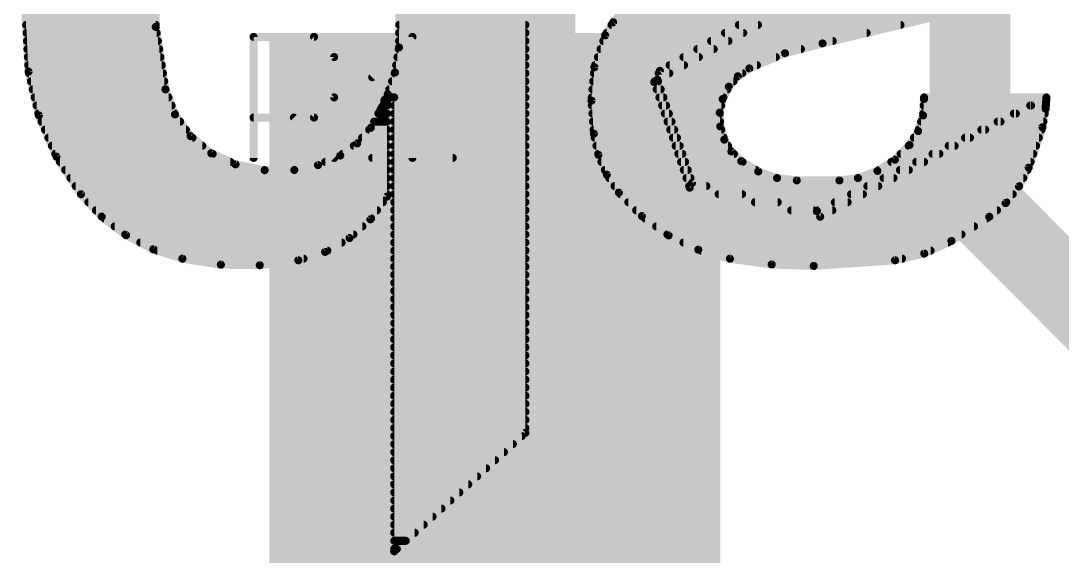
# Model space of a CAD drawing. Extents: x -128 to 56, y -3 to 18.
# Drawn here: x 35.106 to 38.391, y 10.29 to 11.976 of the extents above; entities that cross this region are included whole.
import ezdxf

# ---------------------------------------------------------------- set-up
doc = ezdxf.new("R2010")
doc.units = 0
for name, color, linetype in [('1', 12, 'CONTINUOUS'), ('22', 53, 'CONTINUOUS'), ('25', 253, 'CONTINUOUS'), ('29', 253, 'CONTINUOUS'), ('31', 253, 'CONTINUOUS'), ('51', 53, 'CONTINUOUS')]:
    doc.layers.add(name, color=color, linetype=linetype)

# ---------------------------------------------------------------- blocks, each defined once
blk = doc.blocks.new('RECT')
blk.add_solid([(-0.5, -0.5), (0.5, -0.5), (-0.5, 0.5), (0.5, 0.5)])

msp = doc.modelspace()

# ---------------------------------------------------------------- linework, layer by layer
at = {"layer": '1'}
for points, const_width in [([(38.1, 13.97), (38.1, 11.43)], 0.254), ([(36.703, 10.7188), (36.703, 13.12)], 0.3048), ([(38.1, 11.43), (39.37, 10.16)], 0.254), ([(36.6014, 10.7188), (36.703, 10.7188)], 0.3048)]:
    msp.add_lwpolyline(points, dxfattribs=dict(at, const_width=const_width))
for points, const_width in [([(38.1449, 11.4749, 1), (38.0551, 11.3851)], 0.127), ([(38.0365, 11.43, 1), (38.1635, 11.43)], 0.127), ([(36.6014, 10.795, 1), (36.6014, 10.6426)], 0.1524), ([(36.703, 10.6426, 1), (36.703, 10.795)], 0.1524), ([(36.6268, 10.7188, 1), (36.7792, 10.7188)], 0.1524)]:
    msp.add_lwpolyline(points, format="xyb", dxfattribs=dict(at, const_width=const_width))
at = {"layer": '22', "const_width": 0.0254}
for points in [[(36.6979, 10.6782), (36.6979, 12.7356)], [(37.1221, 11.8186), (37.9476, 12.2987)], [(35.5318, 11.9571), (35.5321, 12.1564)], [(36.3017, 12.1488), (36.2991, 11.8923)], [(35.1189, 12.0376), (35.1307, 11.8161)], [(37.5387, 12.0218), (37.1145, 11.7907)], [(35.1215, 11.9888), (35.5318, 11.9888)], [(36.3001, 11.9888), (36.6979, 11.9888)], [(36.9746, 11.9716), (37.0078, 12.0066)], [(36.9909, 11.9888), (37.4781, 11.9888)], [(37.4147, 11.9888), (37.9879, 11.9888)], [(37.9984, 11.9913), (37.6352, 11.905)], [(35.1229, 11.9634), (35.5318, 11.9634)], [(35.5625, 11.7602), (35.5318, 11.9571)], [(36.2998, 11.9634), (36.6979, 11.9634)], [(36.9494, 11.9304), (36.9746, 11.9716)], [(36.9696, 11.9634), (37.4315, 11.9634)], [(37.3711, 11.9634), (37.881, 11.9634)], [(35.1242, 11.938), (35.5348, 11.938)], [(35.1256, 11.9126), (35.5387, 11.9126)], [(36.2993, 11.9126), (36.6979, 11.9126)], [(36.2996, 11.938), (36.6979, 11.938)], [(36.9156, 11.8301), (36.9494, 11.9304)], [(36.9434, 11.9126), (37.3383, 11.9126)], [(36.954, 11.938), (37.3849, 11.938)], [(37.2837, 11.9126), (37.6672, 11.9126)], [(37.3274, 11.938), (37.7741, 11.938)], [(35.1269, 11.8872), (35.5427, 11.8872)], [(36.2991, 11.8923), (36.2864, 11.8135)], [(36.2983, 11.8872), (36.6979, 11.8872)], [(36.9349, 11.8872), (37.2916, 11.8872)], [(37.2401, 11.8872), (37.567, 11.8872)], [(37.6352, 11.905), (37.5167, 11.8741)], [(35.1283, 11.8618), (35.5466, 11.8618)], [(36.2942, 11.8618), (36.6979, 11.8618)], [(36.9263, 11.8618), (37.245, 11.8618)], [(37.1964, 11.8618), (37.4878, 11.8618)], [(37.5167, 11.8741), (37.404, 11.8262)], [(35.1296, 11.8364), (35.5506, 11.8364)], [(35.1307, 11.8161), (35.163, 11.6784)], [(36.2864, 11.8135), (36.2636, 11.745)], [(36.2901, 11.8364), (36.6979, 11.8364)], [(36.9062, 11.7246), (36.9156, 11.8301)], [(36.9178, 11.8364), (37.1984, 11.8364)], [(37.1043, 11.7831), (37.1221, 11.8186)], [(37.1527, 11.8364), (37.428, 11.8364)], [(37.404, 11.8262), (37.368, 11.8015)], [(35.1319, 11.811), (35.5546, 11.811)], [(35.1379, 11.7856), (35.5585, 11.7856)], [(36.2771, 11.7856), (36.6979, 11.7856)], [(36.2856, 11.811), (36.6979, 11.811)], [(36.9116, 11.7856), (37.1162, 11.7856)], [(36.9139, 11.811), (37.1518, 11.811)], [(37.2161, 11.4503), (37.1043, 11.7831)], [(37.1056, 11.7856), (37.3542, 11.7856)], [(37.1145, 11.7907), (37.2237, 11.4656)], [(37.1183, 11.811), (37.3818, 11.811)], [(37.368, 11.8015), (37.3394, 11.7686)], [(35.1438, 11.7602), (35.5625, 11.7602)], [(35.5924, 11.6813), (35.5625, 11.7602)], [(36.2687, 11.7602), (36.6979, 11.7602)], [(36.9094, 11.7602), (37.1247, 11.7602)], [(37.112, 11.7602), (37.3352, 11.7602)], [(37.3394, 11.7686), (37.3199, 11.7296)], [(35.1498, 11.7348), (35.5721, 11.7348)], [(36.2534, 11.7221), (36.2514, 11.7124)], [(36.261, 11.7196), (36.2534, 11.7272)], [(36.2534, 11.7272), (36.2534, 11.7221)], [(36.261, 11.4224), (36.261, 11.7196)], [(36.2636, 11.745), (36.2631, 11.7413)], [(36.2631, 11.7413), (36.2645, 11.7378)], [(36.2645, 11.7378), (36.2675, 11.7354)], [(36.2675, 11.7354), (36.2712, 11.7348)], [(36.2712, 11.7348), (36.2839, 11.7348)], [(36.2712, 11.7348), (36.6979, 11.7348)], [(36.2839, 11.7348), (36.2839, 10.3048)], [(36.9138, 11.6205), (36.9062, 11.7246)], [(36.9071, 11.7348), (37.1333, 11.7348)], [(37.1205, 11.7348), (37.3225, 11.7348)], [(37.3199, 11.7296), (37.3108, 11.687)], [(37.6174, 11.3767), (38.3413, 11.7348)], [(38.3413, 11.7348), (37.6276, 11.3589)], [(37.9522, 11.6781), (37.9552, 11.7297)], [(37.9552, 11.7297), (37.9552, 11.7348)], [(37.9552, 11.7348), (38.3413, 11.7348)], [(38.3413, 11.7348), (38.3388, 11.6992)], [(35.1557, 11.7094), (35.5818, 11.7094)], [(35.1617, 11.684), (35.5914, 11.684)], [(35.6416, 11.6128), (35.5924, 11.6813)], [(36.2407, 11.6967), (36.21, 11.639)], [(36.234, 11.684), (36.261, 11.684)], [(36.2458, 11.7043), (36.2407, 11.6967)], [(36.2514, 11.7124), (36.2458, 11.7043)], [(36.2493, 11.7094), (36.261, 11.7094)], [(36.2839, 11.7094), (36.6979, 11.7094)], [(36.2839, 11.684), (36.6979, 11.684)], [(36.9073, 11.7094), (37.1418, 11.7094)], [(36.9092, 11.684), (37.1503, 11.684)], [(37.1291, 11.7094), (37.3155, 11.7094)], [(37.1376, 11.684), (37.3109, 11.684)], [(37.3108, 11.687), (37.3126, 11.6434)], [(37.9525, 11.684), (38.2448, 11.684)], [(37.954, 11.7094), (38.2931, 11.7094)], [(38.2386, 11.684), (38.3361, 11.684)], [(38.29, 11.7094), (38.3395, 11.7094)], [(38.3388, 11.6992), (38.3286, 11.6408)], [(35.163, 11.6784), (35.2186, 11.5484)], [(35.1715, 11.6586), (35.6088, 11.6586)], [(36.2205, 11.6586), (36.261, 11.6586)], [(36.2839, 11.6586), (36.6979, 11.6586)], [(36.911, 11.6586), (37.1589, 11.6586)], [(37.1461, 11.6586), (37.312, 11.6586)], [(37.9366, 11.6289), (37.9522, 11.6781)], [(37.946, 11.6586), (38.1966, 11.6586)], [(38.1873, 11.6586), (38.3317, 11.6586)], [(35.1823, 11.6332), (35.627, 11.6332)], [(36.21, 11.639), (36.1669, 11.5898)], [(36.205, 11.6332), (36.261, 11.6332)], [(36.2839, 11.6332), (36.6979, 11.6332)], [(36.9129, 11.6332), (37.1674, 11.6332)], [(36.9281, 11.5541), (36.9138, 11.6205)], [(37.1547, 11.6332), (37.3157, 11.6332)], [(37.3126, 11.6434), (37.3252, 11.6018)], [(37.9095, 11.5849), (37.9366, 11.6289)], [(37.938, 11.6332), (38.1484, 11.6332)], [(38.1359, 11.6332), (38.326, 11.6332)], [(38.3286, 11.6408), (38.2854, 11.5138)], [(35.1932, 11.6078), (35.6477, 11.6078)], [(35.7068, 11.5591), (35.6416, 11.6128)], [(36.1669, 11.5898), (36.1137, 11.5519)], [(36.1827, 11.6078), (36.261, 11.6078)], [(36.2839, 11.6078), (36.6979, 11.6078)], [(36.9165, 11.6078), (37.1759, 11.6078)], [(37.1632, 11.6078), (37.3234, 11.6078)], [(37.3252, 11.6018), (37.3477, 11.5646)], [(37.8633, 11.5386), (37.9095, 11.5849)], [(37.9236, 11.6078), (38.1002, 11.6078)], [(38.0846, 11.6078), (38.3174, 11.6078)], [(35.2041, 11.5824), (35.6785, 11.5824)], [(35.2149, 11.557), (35.7114, 11.557)], [(35.7835, 11.524), (35.7068, 11.5591)], [(36.1137, 11.5519), (36.0436, 11.5219)], [(36.1209, 11.557), (36.261, 11.557)], [(36.1565, 11.5824), (36.261, 11.5824)], [(36.2839, 11.5824), (36.6979, 11.5824)], [(36.2839, 11.557), (36.6979, 11.557)], [(36.922, 11.5824), (37.1845, 11.5824)], [(36.9275, 11.557), (37.193, 11.557)], [(36.9547, 11.4915), (36.9281, 11.5541)], [(37.1717, 11.5824), (37.3369, 11.5824)], [(37.1803, 11.557), (37.3554, 11.557)], [(37.3477, 11.5646), (37.3786, 11.5341)], [(37.8816, 11.557), (38.0037, 11.557)], [(37.907, 11.5824), (38.0519, 11.5824)], [(37.9819, 11.557), (38.3001, 11.557)], [(38.0332, 11.5824), (38.3087, 11.5824)], [(35.2186, 11.5484), (35.2958, 11.43)], [(35.2296, 11.5316), (35.7669, 11.5316)], [(35.8753, 11.5056), (35.7835, 11.524)], [(36.0436, 11.5219), (35.9689, 11.5062)], [(36.0663, 11.5316), (36.261, 11.5316)], [(36.2839, 11.5316), (36.6979, 11.5316)], [(36.9376, 11.5316), (37.2015, 11.5316)], [(37.1888, 11.5316), (37.3827, 11.5316)], [(37.3786, 11.5341), (37.4322, 11.5014)], [(37.8083, 11.5034), (37.8633, 11.5386)], [(37.8523, 11.5316), (37.9555, 11.5316)], [(37.9305, 11.5316), (38.2915, 11.5316)], [(35.2461, 11.5062), (35.8723, 11.5062)], [(35.9689, 11.5062), (35.8753, 11.5056)], [(35.9689, 11.5062), (36.261, 11.5062)], [(36.2839, 11.5062), (36.6979, 11.5062)], [(36.9484, 11.5062), (37.2101, 11.5062)], [(36.9926, 11.4351), (36.9547, 11.4915)], [(37.1973, 11.5062), (37.4244, 11.5062)], [(37.4322, 11.5014), (37.4916, 11.4808)], [(37.7469, 11.4808), (37.8083, 11.5034)], [(37.8126, 11.5062), (37.9073, 11.5062)], [(37.8792, 11.5062), (38.2815, 11.5062)], [(38.2854, 11.5138), (38.2545, 11.4543)], [(35.2627, 11.4808), (36.261, 11.4808)], [(35.2792, 11.4554), (36.261, 11.4554)], [(36.2839, 11.4808), (36.6979, 11.4808)], [(36.2839, 11.4554), (36.6979, 11.4554)], [(36.9619, 11.4808), (37.2186, 11.4808)], [(36.979, 11.4554), (37.2689, 11.4554)], [(37.2059, 11.4808), (37.4917, 11.4808)], [(37.2144, 11.4554), (37.8108, 11.4554)], [(37.2237, 11.4656), (37.6174, 11.3767)], [(37.4916, 11.4808), (37.5539, 11.4732)], [(37.5539, 11.4732), (37.6885, 11.4732)], [(37.6885, 11.4732), (37.7469, 11.4808)], [(37.7469, 11.4808), (37.859, 11.4808)], [(37.7765, 11.4554), (38.2551, 11.4554)], [(37.8278, 11.4808), (38.2683, 11.4808)], [(38.2545, 11.4543), (38.2125, 11.4019)], [(35.2958, 11.43), (35.3616, 11.3593)], [(35.2958, 11.43), (36.261, 11.43)], [(36.209, 11.3508), (36.261, 11.4224)], [(36.2839, 11.43), (36.6979, 11.43)], [(37.0652, 11.3608), (36.9926, 11.4351)], [(36.9976, 11.43), (37.3814, 11.43)], [(37.6276, 11.3589), (37.2161, 11.4503)], [(37.3075, 11.43), (37.7626, 11.43)], [(37.7251, 11.43), (38.235, 11.43)], [(35.3194, 11.4046), (36.2481, 11.4046)], [(36.2839, 11.4046), (36.6979, 11.4046)], [(37.0224, 11.4046), (37.4938, 11.4046)], [(37.4218, 11.4046), (37.7144, 11.4046)], [(37.6738, 11.4046), (38.2146, 11.4046)], [(38.2125, 11.4019), (38.161, 11.3589)], [(35.3431, 11.3792), (36.2296, 11.3792)], [(35.3616, 11.3593), (35.4384, 11.3009)], [(35.3689, 11.3538), (36.2112, 11.3538)], [(36.2839, 11.3792), (36.6979, 11.3792)], [(36.2839, 11.3538), (36.6979, 11.3538)], [(37.0472, 11.3792), (37.6063, 11.3792)], [(37.1496, 11.3002), (37.0652, 11.3608)], [(37.0749, 11.3538), (38.153, 11.3538)], [(37.5362, 11.3792), (37.6661, 11.3792)], [(37.6225, 11.3792), (38.1853, 11.3792)], [(38.161, 11.3589), (38.0416, 11.2827)], [(35.4022, 11.3284), (36.1839, 11.3284)], [(36.143, 11.2918), (36.209, 11.3508)], [(36.2839, 11.3284), (36.6979, 11.3284)], [(37.1103, 11.3284), (38.1132, 11.3284)], [(35.4356, 11.303), (36.1555, 11.303)], [(35.4384, 11.3009), (35.524, 11.2563)], [(36.0661, 11.2481), (36.143, 11.2918)], [(36.2839, 11.303), (36.6979, 11.303)], [(37.1456, 11.303), (38.0734, 11.303)], [(37.2431, 11.255), (37.1496, 11.3002)], [(35.483, 11.2776), (36.1179, 11.2776)], [(35.524, 11.2563), (35.6159, 11.2268)], [(36.2839, 11.2776), (36.6979, 11.2776)], [(37.1964, 11.2776), (38.0306, 11.2776)], [(37.3431, 11.2268), (37.2431, 11.255)], [(38.0416, 11.2827), (37.9559, 11.2429)], [(35.5366, 11.2522), (36.0732, 11.2522)], [(35.6159, 11.2268), (35.7372, 11.2079)], [(35.6159, 11.2268), (35.9979, 11.2268)], [(35.8599, 11.2062), (35.9816, 11.2217)], [(35.9816, 11.2217), (36.0661, 11.2481)], [(36.2839, 11.2522), (36.6979, 11.2522)], [(36.2839, 11.2268), (36.6979, 11.2268)], [(37.2532, 11.2522), (37.9759, 11.2522)], [(37.4746, 11.2086), (37.3431, 11.2268)], [(37.3431, 11.2268), (37.8859, 11.2268)], [(37.8638, 11.2217), (37.6072, 11.2039)], [(37.9559, 11.2429), (37.8638, 11.2217)], [(35.7372, 11.2079), (35.8599, 11.2062)], [(36.2839, 11.2014), (36.6979, 11.2014)], [(37.6072, 11.2039), (37.4746, 11.2086)], [(36.2839, 11.176), (36.6979, 11.176)], [(36.2839, 11.1506), (36.6979, 11.1506)], [(36.2839, 11.1252), (36.6979, 11.1252)], [(36.2839, 11.0998), (36.6979, 11.0998)], [(36.2839, 11.0744), (36.6979, 11.0744)], [(36.2839, 11.049), (36.6979, 11.049)], [(36.2839, 11.0236), (36.6979, 11.0236)], [(36.2839, 10.9982), (36.6979, 10.9982)], [(36.2839, 10.9728), (36.6979, 10.9728)], [(36.2839, 10.9474), (36.6979, 10.9474)], [(36.2839, 10.922), (36.6979, 10.922)], [(36.2839, 10.8966), (36.6979, 10.8966)], [(36.2839, 10.8712), (36.6979, 10.8712)], [(36.2839, 10.8458), (36.6979, 10.8458)], [(36.2839, 10.8204), (36.6979, 10.8204)], [(36.2839, 10.795), (36.6979, 10.795)], [(36.2839, 10.7696), (36.6979, 10.7696)], [(36.2839, 10.7442), (36.6979, 10.7442)], [(36.2839, 10.7188), (36.6979, 10.7188)], [(36.2839, 10.6934), (36.6979, 10.6934)], [(36.2839, 10.3048), (36.6979, 10.6782)], [(36.2839, 10.668), (36.6866, 10.668)], [(36.2839, 10.6426), (36.6584, 10.6426)], [(36.2839, 10.6172), (36.6303, 10.6172)], [(36.2839, 10.5918), (36.6021, 10.5918)], [(36.2839, 10.5664), (36.5739, 10.5664)], [(36.2839, 10.541), (36.5458, 10.541)], [(36.2839, 10.5156), (36.5176, 10.5156)], [(36.2839, 10.4902), (36.4895, 10.4902)], [(36.2839, 10.4648), (36.4613, 10.4648)], [(36.2839, 10.4394), (36.4331, 10.4394)], [(36.2839, 10.414), (36.405, 10.414)], [(36.2839, 10.3886), (36.3768, 10.3886)], [(36.2839, 10.3632), (36.3486, 10.3632)], [(36.2839, 10.3378), (36.3205, 10.3378)], [(36.2839, 10.3124), (36.2923, 10.3124)]]:
    msp.add_lwpolyline(points, dxfattribs=at)
at = {"layer": '22', "const_width": 0.0127}
for points in [[(35.1229, 11.9697, 1), (35.1229, 11.9571)], [(35.538, 11.9581, 1), (35.5255, 11.9561)], [(35.5254, 11.9571, 1), (35.5381, 11.9571)], [(35.5318, 11.9571, 1), (35.5318, 11.9697)], [(36.2998, 11.9697, 1), (36.2998, 11.9571)], [(36.6979, 11.9571, 1), (36.6979, 11.9697)], [(36.9696, 11.9697, 1), (36.9696, 11.9571)], [(36.97, 11.976, 1), (36.9792, 11.9672)], [(36.98, 11.9683, 1), (36.9691, 11.9749)], [(37.3711, 11.9697, 1), (37.3711, 11.9571)], [(37.4315, 11.9571, 1), (37.4315, 11.9697)], [(37.881, 11.9571, 1), (37.881, 11.9697)], [(35.1242, 11.9444, 1), (35.1242, 11.9317)], [(35.1256, 11.919, 1), (35.1256, 11.9063)], [(35.5348, 11.9317, 1), (35.5348, 11.9444)], [(35.5387, 11.9063, 1), (35.5387, 11.919)], [(36.2993, 11.919, 1), (36.2993, 11.9063)], [(36.2996, 11.9444, 1), (36.2996, 11.9317)], [(36.6979, 11.9317, 1), (36.6979, 11.9444)], [(36.6979, 11.9063, 1), (36.6979, 11.919)], [(36.9434, 11.919, 1), (36.9434, 11.9063)], [(36.944, 11.9337, 1), (36.9548, 11.9271)], [(36.9554, 11.9284, 1), (36.9434, 11.9324)], [(36.954, 11.9444, 1), (36.954, 11.9317)], [(37.2837, 11.919, 1), (37.2837, 11.9063)], [(37.3274, 11.9444, 1), (37.3274, 11.9317)], [(37.3383, 11.9063, 1), (37.3383, 11.919)], [(37.3849, 11.9317, 1), (37.3849, 11.9444)], [(37.6672, 11.9063, 1), (37.6672, 11.919)], [(37.7741, 11.9317, 1), (37.7741, 11.9444)], [(35.1269, 11.8935, 1), (35.1269, 11.8809)], [(35.5427, 11.8809, 1), (35.5427, 11.8935)], [(36.2983, 11.8935, 1), (36.2983, 11.8809)], [(36.2928, 11.8924, 1), (36.3054, 11.8922)], [(36.3054, 11.8913, 1), (36.2928, 11.8933)], [(36.6979, 11.8809, 1), (36.6979, 11.8935)], [(36.9349, 11.8935, 1), (36.9349, 11.8809)], [(37.2401, 11.8935, 1), (37.2401, 11.8809)], [(37.2916, 11.8809, 1), (37.2916, 11.8935)], [(37.567, 11.8809, 1), (37.567, 11.8935)], [(37.6337, 11.9112, 1), (37.6367, 11.8988)], [(37.6368, 11.8989, 1), (37.6336, 11.9111)], [(35.1283, 11.8681, 1), (35.1283, 11.8555)], [(35.5466, 11.8555, 1), (35.5466, 11.8681)], [(36.2942, 11.8681, 1), (36.2942, 11.8555)], [(36.6979, 11.8555, 1), (36.6979, 11.8681)], [(36.9263, 11.8681, 1), (36.9263, 11.8555)], [(37.1964, 11.8681, 1), (37.1964, 11.8555)], [(37.245, 11.8555, 1), (37.245, 11.8681)], [(37.4878, 11.8555, 1), (37.4878, 11.8681)], [(37.5151, 11.8802, 1), (37.5183, 11.8679)], [(37.5192, 11.8682, 1), (37.5142, 11.8799)], [(35.1296, 11.8428, 1), (35.1296, 11.8301)], [(35.1369, 11.8176, 1), (35.1245, 11.8146)], [(35.5506, 11.8301, 1), (35.5506, 11.8428)], [(36.2924, 11.8115, 1), (36.2804, 11.8155)], [(36.2901, 11.8428, 1), (36.2901, 11.8301)], [(36.6979, 11.8301, 1), (36.6979, 11.8428)], [(36.9096, 11.8321, 1), (36.9216, 11.828)], [(36.9219, 11.8295, 1), (36.9093, 11.8306)], [(36.9178, 11.8428, 1), (36.9178, 11.8301)], [(37.1189, 11.8241, 1), (37.1253, 11.8131)], [(37.1278, 11.8158, 1), (37.1164, 11.8214)], [(37.1527, 11.8428, 1), (37.1527, 11.8301)], [(37.1984, 11.8301, 1), (37.1984, 11.8428)], [(37.4015, 11.832, 1), (37.4065, 11.8204)], [(37.4076, 11.821, 1), (37.4004, 11.8314)], [(37.428, 11.8301, 1), (37.428, 11.8428)], [(35.1244, 11.8158, 1), (35.137, 11.8164)], [(35.1319, 11.8173, 1), (35.1319, 11.8047)], [(35.1379, 11.7919, 1), (35.1379, 11.7793)], [(35.5546, 11.8047, 1), (35.5546, 11.8173)], [(35.5585, 11.7793, 1), (35.5585, 11.7919)], [(36.2771, 11.7919, 1), (36.2771, 11.7793)], [(36.2856, 11.8173, 1), (36.2856, 11.8047)], [(36.2801, 11.8145, 1), (36.2927, 11.8125)], [(36.6979, 11.8047, 1), (36.6979, 11.8173)], [(36.6979, 11.7793, 1), (36.6979, 11.7919)], [(36.9116, 11.7919, 1), (36.9116, 11.7793)], [(36.9139, 11.8173, 1), (36.9139, 11.8047)], [(37.1103, 11.7851, 1), (37.0983, 11.7811)], [(37.1056, 11.7919, 1), (37.1056, 11.7793)], [(37.1205, 11.7927, 1), (37.1085, 11.7887)], [(37.1115, 11.7963, 1), (37.1175, 11.7851)], [(37.1183, 11.8173, 1), (37.1183, 11.8047)], [(37.1162, 11.7793, 1), (37.1162, 11.7919)], [(37.1518, 11.8047, 1), (37.1518, 11.8173)], [(37.3542, 11.7793, 1), (37.3542, 11.7919)], [(37.3644, 11.8068, 1), (37.3716, 11.7963)], [(37.3728, 11.7974, 1), (37.3632, 11.8057)], [(37.3818, 11.8047, 1), (37.3818, 11.8173)], [(35.1438, 11.7666, 1), (35.1438, 11.7539)], [(35.5684, 11.7625, 1), (35.5566, 11.7579)], [(35.5562, 11.7592, 1), (35.5688, 11.7612)], [(35.5625, 11.7539, 1), (35.5625, 11.7666)], [(36.2687, 11.7666, 1), (36.2687, 11.7539)], [(36.6979, 11.7539, 1), (36.6979, 11.7666)], [(36.9094, 11.7666, 1), (36.9094, 11.7539)], [(37.0986, 11.7859, 1), (37.11, 11.7803)], [(37.112, 11.7666, 1), (37.112, 11.7539)], [(37.1247, 11.7539, 1), (37.1247, 11.7666)], [(37.3346, 11.7728, 1), (37.3442, 11.7645)], [(37.3451, 11.7658, 1), (37.3337, 11.7715)], [(37.3352, 11.7539, 1), (37.3352, 11.7666)], [(35.1498, 11.7411, 1), (35.1498, 11.7285)], [(35.5721, 11.7285, 1), (35.5721, 11.7411)], [(36.2579, 11.7317, 1), (36.2489, 11.7227)], [(36.2597, 11.7272, 1), (36.2471, 11.7272)], [(36.2471, 11.7221, 1), (36.2597, 11.7221)], [(36.2596, 11.7208, 1), (36.2472, 11.7234)], [(36.2674, 11.7196, 1), (36.2547, 11.7196)], [(36.2565, 11.7151, 1), (36.2655, 11.7241)], [(36.269, 11.7436, 1), (36.2572, 11.7389)], [(36.2568, 11.7421, 1), (36.2694, 11.7404)], [(36.2576, 11.747, 1), (36.2696, 11.743)], [(36.2699, 11.7442, 1), (36.2573, 11.7458)], [(36.2685, 11.7427, 1), (36.2606, 11.7328)], [(36.2586, 11.7354, 1), (36.2704, 11.7401)], [(36.2685, 11.7417, 1), (36.2665, 11.7291)], [(36.2635, 11.7304, 1), (36.2714, 11.7404)], [(36.2712, 11.7411, 1), (36.2712, 11.7285)], [(36.2712, 11.7411, 1), (36.2712, 11.7285)], [(36.2702, 11.7285, 1), (36.2722, 11.7411)], [(36.2903, 11.7348, 1), (36.2776, 11.7348)], [(36.2839, 11.7285, 1), (36.2839, 11.7411)], [(36.6979, 11.7285, 1), (36.6979, 11.7411)], [(36.9125, 11.7251, 1), (36.8999, 11.7241)], [(36.8999, 11.7252, 1), (36.9125, 11.724)], [(36.9071, 11.7411, 1), (36.9071, 11.7285)], [(37.1205, 11.7411, 1), (37.1205, 11.7285)], [(37.1333, 11.7285, 1), (37.1333, 11.7411)], [(37.3142, 11.7325, 1), (37.3256, 11.7268)], [(37.3261, 11.7283, 1), (37.3137, 11.731)], [(37.3225, 11.7285, 1), (37.3225, 11.7411)], [(37.9552, 11.7411, 1), (37.9552, 11.7285)], [(37.9616, 11.7348, 1), (37.9489, 11.7348)], [(37.9615, 11.7293, 1), (37.9489, 11.7301)], [(37.9489, 11.7297, 1), (37.9616, 11.7297)], [(38.3476, 11.7344, 1), (38.335, 11.7352)], [(38.3443, 11.7292, 1), (38.3383, 11.7404)], [(38.3441, 11.7291, 1), (38.3385, 11.7405)], [(38.3413, 11.7285, 1), (38.3413, 11.7411)], [(35.1557, 11.7157, 1), (35.1557, 11.7031)], [(35.1617, 11.6904, 1), (35.1617, 11.6777)], [(35.5818, 11.7031, 1), (35.5818, 11.7157)], [(35.5976, 11.685, 1), (35.5873, 11.6776)], [(35.5914, 11.6777, 1), (35.5914, 11.6904)], [(36.234, 11.6904, 1), (36.234, 11.6777)], [(36.2354, 11.7002, 1), (36.246, 11.6932)], [(36.2463, 11.6937, 1), (36.2351, 11.6997)], [(36.2406, 11.7079, 1), (36.251, 11.7007)], [(36.2511, 11.7008, 1), (36.2405, 11.7078)], [(36.2493, 11.7157, 1), (36.2493, 11.7031)], [(36.2452, 11.7137, 1), (36.2576, 11.7112)], [(36.2566, 11.7088, 1), (36.2462, 11.716)], [(36.261, 11.7031, 1), (36.261, 11.7157)], [(36.261, 11.6777, 1), (36.261, 11.6904)], [(36.2839, 11.6904, 1), (36.2839, 11.6777)], [(36.2839, 11.7157, 1), (36.2839, 11.7031)], [(36.6979, 11.7031, 1), (36.6979, 11.7157)], [(36.6979, 11.6777, 1), (36.6979, 11.6904)], [(36.9073, 11.7157, 1), (36.9073, 11.7031)], [(36.9092, 11.6904, 1), (36.9092, 11.6777)], [(37.1291, 11.7157, 1), (37.1291, 11.7031)], [(37.1376, 11.6904, 1), (37.1376, 11.6777)], [(37.1418, 11.7031, 1), (37.1418, 11.7157)], [(37.1503, 11.6777, 1), (37.1503, 11.6904)], [(37.3171, 11.6872, 1), (37.3044, 11.6867)], [(37.3045, 11.6883, 1), (37.317, 11.6857)], [(37.3109, 11.6777, 1), (37.3109, 11.6904)], [(37.3155, 11.7031, 1), (37.3155, 11.7157)], [(37.9525, 11.6904, 1), (37.9525, 11.6777)], [(37.954, 11.7157, 1), (37.954, 11.7031)], [(38.2386, 11.6904, 1), (38.2386, 11.6777)], [(38.2448, 11.6777, 1), (38.2448, 11.6904)], [(38.29, 11.7157, 1), (38.29, 11.7031)], [(38.2931, 11.7031, 1), (38.2931, 11.7157)], [(38.3325, 11.6996, 1), (38.3451, 11.6988)], [(38.3451, 11.6981, 1), (38.3325, 11.7003)], [(38.3361, 11.6777, 1), (38.3361, 11.6904)], [(38.3395, 11.7031, 1), (38.3395, 11.7157)], [(35.1688, 11.6809, 1), (35.1572, 11.676)], [(35.1568, 11.677, 1), (35.1692, 11.6799)], [(35.1715, 11.6649, 1), (35.1715, 11.6523)], [(35.5865, 11.6791, 1), (35.5984, 11.6836)], [(35.6088, 11.6523, 1), (35.6088, 11.6649)], [(36.2205, 11.6649, 1), (36.2205, 11.6523)], [(36.261, 11.6523, 1), (36.261, 11.6649)], [(36.2839, 11.6649, 1), (36.2839, 11.6523)], [(36.6979, 11.6523, 1), (36.6979, 11.6649)], [(36.911, 11.6649, 1), (36.911, 11.6523)], [(37.1461, 11.6649, 1), (37.1461, 11.6523)], [(37.1589, 11.6523, 1), (37.1589, 11.6649)], [(37.312, 11.6523, 1), (37.312, 11.6649)], [(37.946, 11.6649, 1), (37.946, 11.6523)], [(37.9458, 11.6785, 1), (37.9585, 11.6778)], [(37.9582, 11.6762, 1), (37.9461, 11.68)], [(38.1873, 11.6649, 1), (38.1873, 11.6523)], [(38.1966, 11.6523, 1), (38.1966, 11.6649)], [(38.3317, 11.6523, 1), (38.3317, 11.6649)], [(35.1823, 11.6395, 1), (35.1823, 11.6269)], [(35.627, 11.6269, 1), (35.627, 11.6395)], [(36.205, 11.6395, 1), (36.205, 11.6269)], [(36.2044, 11.642, 1), (36.2156, 11.636)], [(36.2148, 11.6348, 1), (36.2053, 11.6432)], [(36.261, 11.6269, 1), (36.261, 11.6395)], [(36.2839, 11.6395, 1), (36.2839, 11.6269)], [(36.6979, 11.6269, 1), (36.6979, 11.6395)], [(36.9129, 11.6395, 1), (36.9129, 11.6269)], [(36.92, 11.6218, 1), (36.9076, 11.6192)], [(37.1547, 11.6395, 1), (37.1547, 11.6269)], [(37.1674, 11.6269, 1), (37.1674, 11.6395)], [(37.3187, 11.6452, 1), (37.3065, 11.6416)], [(37.3063, 11.6431, 1), (37.3189, 11.6437)], [(37.3157, 11.6269, 1), (37.3157, 11.6395)], [(37.9306, 11.6308, 1), (37.9427, 11.627)], [(37.942, 11.6255, 1), (37.9312, 11.6322)], [(37.938, 11.6395, 1), (37.938, 11.6269)], [(38.1359, 11.6395, 1), (38.1359, 11.6269)], [(38.1484, 11.6269, 1), (38.1484, 11.6395)], [(38.3223, 11.6419, 1), (38.3349, 11.6397)], [(38.3346, 11.6388, 1), (38.3226, 11.6428)], [(38.326, 11.6269, 1), (38.326, 11.6395)], [(35.1932, 11.6142, 1), (35.1932, 11.6015)], [(35.6457, 11.6177, 1), (35.6376, 11.6079)], [(35.6365, 11.6091, 1), (35.6468, 11.6165)], [(35.6477, 11.6015, 1), (35.6477, 11.6142)], [(36.1622, 11.594, 1), (36.1717, 11.5857)], [(36.1706, 11.5847, 1), (36.1632, 11.595)], [(36.1827, 11.6142, 1), (36.1827, 11.6015)], [(36.261, 11.6015, 1), (36.261, 11.6142)], [(36.2839, 11.6142, 1), (36.2839, 11.6015)], [(36.6979, 11.6015, 1), (36.6979, 11.6142)], [(36.9075, 11.62, 1), (36.9201, 11.621)], [(36.9165, 11.6142, 1), (36.9165, 11.6015)], [(37.1632, 11.6142, 1), (37.1632, 11.6015)], [(37.1759, 11.6015, 1), (37.1759, 11.6142)], [(37.3306, 11.6051, 1), (37.3198, 11.5985)], [(37.3191, 11.6, 1), (37.3313, 11.6037)], [(37.3234, 11.6015, 1), (37.3234, 11.6142)], [(37.914, 11.5804, 1), (37.905, 11.5894)], [(37.9236, 11.6142, 1), (37.9236, 11.6015)], [(38.0846, 11.6142, 1), (38.0846, 11.6015)], [(38.1002, 11.6015, 1), (38.1002, 11.6142)], [(38.3174, 11.6015, 1), (38.3174, 11.6142)], [(35.2041, 11.5887, 1), (35.2041, 11.5761)], [(35.2149, 11.5633, 1), (35.2149, 11.5507)], [(35.6785, 11.5761, 1), (35.6785, 11.5887)], [(35.7094, 11.5649, 1), (35.7041, 11.5533)], [(35.7027, 11.5542, 1), (35.7108, 11.564)], [(35.7114, 11.5507, 1), (35.7114, 11.5633)], [(36.11, 11.5571, 1), (36.1174, 11.5467)], [(36.1162, 11.5461, 1), (36.1112, 11.5577)], [(36.1209, 11.5633, 1), (36.1209, 11.5507)], [(36.1565, 11.5887, 1), (36.1565, 11.5761)], [(36.261, 11.5761, 1), (36.261, 11.5887)], [(36.261, 11.5507, 1), (36.261, 11.5633)], [(36.2839, 11.5887, 1), (36.2839, 11.5761)], [(36.2839, 11.5633, 1), (36.2839, 11.5507)], [(36.6979, 11.5761, 1), (36.6979, 11.5887)], [(36.6979, 11.5507, 1), (36.6979, 11.5633)], [(36.922, 11.5887, 1), (36.922, 11.5761)], [(36.9275, 11.5633, 1), (36.9275, 11.5507)], [(36.9339, 11.5565, 1), (36.9222, 11.5516)], [(37.1717, 11.5887, 1), (37.1717, 11.5761)], [(37.1803, 11.5633, 1), (37.1803, 11.5507)], [(37.1845, 11.5761, 1), (37.1845, 11.5887)], [(37.193, 11.5507, 1), (37.193, 11.5633)], [(37.3369, 11.5761, 1), (37.3369, 11.5887)], [(37.3521, 11.5691, 1), (37.3432, 11.5601)], [(37.3422, 11.5613, 1), (37.3531, 11.5679)], [(37.3554, 11.5507, 1), (37.3554, 11.5633)], [(37.8816, 11.5633, 1), (37.8816, 11.5507)], [(37.907, 11.5887, 1), (37.907, 11.5761)], [(37.9041, 11.5882, 1), (37.9149, 11.5816)], [(37.9819, 11.5633, 1), (37.9819, 11.5507)], [(38.0037, 11.5507, 1), (38.0037, 11.5633)], [(38.0332, 11.5887, 1), (38.0332, 11.5761)], [(38.0519, 11.5761, 1), (38.0519, 11.5887)], [(38.3001, 11.5507, 1), (38.3001, 11.5633)], [(38.3087, 11.5761, 1), (38.3087, 11.5887)], [(35.2239, 11.5519, 1), (35.2133, 11.545)], [(35.2128, 11.546, 1), (35.2244, 11.5509)], [(35.2296, 11.538, 1), (35.2296, 11.5253)], [(35.7669, 11.5253, 1), (35.7669, 11.538)], [(35.7847, 11.5302, 1), (35.7823, 11.5178)], [(35.7809, 11.5182, 1), (35.7861, 11.5298)], [(36.0411, 11.5277, 1), (36.0461, 11.516)], [(36.0449, 11.5157, 1), (36.0423, 11.5281)], [(36.0663, 11.538, 1), (36.0663, 11.5253)], [(36.261, 11.5253, 1), (36.261, 11.538)], [(36.2839, 11.538, 1), (36.2839, 11.5253)], [(36.6979, 11.5253, 1), (36.6979, 11.538)], [(36.9219, 11.5527, 1), (36.9343, 11.5554)], [(36.9376, 11.538, 1), (36.9376, 11.5253)], [(37.1888, 11.538, 1), (37.1888, 11.5253)], [(37.2015, 11.5253, 1), (37.2015, 11.538)], [(37.3819, 11.5395, 1), (37.3753, 11.5287)], [(37.3741, 11.5296, 1), (37.3831, 11.5386)], [(37.3827, 11.5253, 1), (37.3827, 11.538)], [(37.8523, 11.538, 1), (37.8523, 11.5253)], [(37.8588, 11.5431, 1), (37.8678, 11.5342)], [(37.8667, 11.5333, 1), (37.8599, 11.544)], [(37.9305, 11.538, 1), (37.9305, 11.5253)], [(37.9555, 11.5253, 1), (37.9555, 11.538)], [(38.2915, 11.5253, 1), (38.2915, 11.538)], [(35.2461, 11.5125, 1), (35.2461, 11.4999)], [(35.8752, 11.512, 1), (35.8753, 11.4993)], [(35.8723, 11.4999, 1), (35.8723, 11.5125)], [(35.874, 11.4994, 1), (35.8765, 11.5118)], [(35.9689, 11.5125, 1), (35.9689, 11.4999)], [(35.9676, 11.5124, 1), (35.9702, 11.5)], [(35.9689, 11.4999, 1), (35.9689, 11.5125)], [(36.261, 11.4999, 1), (36.261, 11.5125)], [(36.2839, 11.5125, 1), (36.2839, 11.4999)], [(36.6979, 11.4999, 1), (36.6979, 11.5125)], [(36.9484, 11.5125, 1), (36.9484, 11.4999)], [(36.9599, 11.495, 1), (36.9494, 11.488)], [(36.9488, 11.489, 1), (36.9605, 11.494)], [(37.1973, 11.5125, 1), (37.1973, 11.4999)], [(37.2101, 11.4999, 1), (37.2101, 11.5125)], [(37.4244, 11.4999, 1), (37.4244, 11.5125)], [(37.4343, 11.5074, 1), (37.4302, 11.4954)], [(37.4289, 11.496, 1), (37.4355, 11.5069)], [(37.8048, 11.5087, 1), (37.8117, 11.498)], [(37.8104, 11.4974, 1), (37.8061, 11.5093)], [(37.8126, 11.5125, 1), (37.8126, 11.4999)], [(37.8792, 11.5125, 1), (37.8792, 11.4999)], [(37.9073, 11.4999, 1), (37.9073, 11.5125)], [(38.2794, 11.5158, 1), (38.2914, 11.5118)], [(38.291, 11.5109, 1), (38.2798, 11.5167)], [(38.2815, 11.4999, 1), (38.2815, 11.5125)], [(35.2627, 11.4871, 1), (35.2627, 11.4745)], [(35.2792, 11.4618, 1), (35.2792, 11.4491)], [(36.261, 11.4745, 1), (36.261, 11.4871)], [(36.261, 11.4491, 1), (36.261, 11.4618)], [(36.2839, 11.4618, 1), (36.2839, 11.4491)], [(36.2839, 11.4871, 1), (36.2839, 11.4745)], [(36.6979, 11.4745, 1), (36.6979, 11.4871)], [(36.6979, 11.4491, 1), (36.6979, 11.4618)], [(36.9619, 11.4871, 1), (36.9619, 11.4745)], [(36.979, 11.4618, 1), (36.979, 11.4491)], [(37.2059, 11.4871, 1), (37.2059, 11.4745)], [(37.2144, 11.4618, 1), (37.2144, 11.4491)], [(37.2251, 11.4718, 1), (37.2223, 11.4594)], [(37.2177, 11.4636, 1), (37.2297, 11.4676)], [(37.2186, 11.4745, 1), (37.2186, 11.4871)], [(37.2689, 11.4491, 1), (37.2689, 11.4618)], [(37.4923, 11.4871, 1), (37.4908, 11.4745)], [(37.4895, 11.4748, 1), (37.4936, 11.4868)], [(37.4917, 11.4745, 1), (37.4917, 11.4871)], [(37.5539, 11.4795, 1), (37.5539, 11.4669)], [(37.5531, 11.4669, 1), (37.5547, 11.4795)], [(37.6877, 11.4795, 1), (37.6893, 11.4669)], [(37.6885, 11.4669, 1), (37.6885, 11.4795)], [(37.7447, 11.4868, 1), (37.7491, 11.4748)], [(37.7469, 11.4871, 1), (37.7469, 11.4745)], [(37.7477, 11.4745, 1), (37.7461, 11.4871)], [(37.7765, 11.4618, 1), (37.7765, 11.4491)], [(37.8108, 11.4491, 1), (37.8108, 11.4618)], [(37.8278, 11.4871, 1), (37.8278, 11.4745)], [(37.859, 11.4745, 1), (37.859, 11.4871)], [(38.2594, 11.4503, 1), (38.2495, 11.4582)], [(38.2551, 11.4491, 1), (38.2551, 11.4618)], [(38.2683, 11.4745, 1), (38.2683, 11.4871)], [(35.3004, 11.4343, 1), (35.2912, 11.4257)], [(35.2958, 11.4363, 1), (35.2958, 11.4237)], [(35.2905, 11.4265, 1), (35.3011, 11.4335)], [(36.2661, 11.4187, 1), (36.2559, 11.4261)], [(36.261, 11.4237, 1), (36.261, 11.4363)], [(36.2839, 11.4363, 1), (36.2839, 11.4237)], [(36.6979, 11.4237, 1), (36.6979, 11.4363)], [(36.9971, 11.4395, 1), (36.9881, 11.4307)], [(36.9873, 11.4316, 1), (36.9979, 11.4386)], [(36.9976, 11.4363, 1), (36.9976, 11.4237)], [(37.2175, 11.4565, 1), (37.2147, 11.4441)], [(37.2101, 11.4483, 1), (37.2221, 11.4523)], [(37.3075, 11.4363, 1), (37.3075, 11.4237)], [(37.3814, 11.4237, 1), (37.3814, 11.4363)], [(37.7251, 11.4363, 1), (37.7251, 11.4237)], [(37.7626, 11.4237, 1), (37.7626, 11.4363)], [(38.235, 11.4237, 1), (38.235, 11.4363)], [(38.2488, 11.4572, 1), (38.2601, 11.4513)], [(35.3194, 11.4109, 1), (35.3194, 11.3983)], [(36.2481, 11.3983, 1), (36.2481, 11.4109)], [(36.2547, 11.4224, 1), (36.2674, 11.4224)], [(36.2839, 11.4109, 1), (36.2839, 11.3983)], [(36.6979, 11.3983, 1), (36.6979, 11.4109)], [(37.0224, 11.4109, 1), (37.0224, 11.3983)], [(37.4218, 11.4109, 1), (37.4218, 11.3983)], [(37.4938, 11.3983, 1), (37.4938, 11.4109)], [(37.6738, 11.4109, 1), (37.6738, 11.3983)], [(37.7144, 11.3983, 1), (37.7144, 11.4109)], [(38.2075, 11.4059, 1), (38.2174, 11.398)], [(38.2165, 11.3971, 1), (38.2084, 11.4068)], [(38.2146, 11.3983, 1), (38.2146, 11.4109)], [(35.3431, 11.3856, 1), (35.3431, 11.3729)], [(35.3654, 11.3644, 1), (35.3577, 11.3543)], [(35.3569, 11.355, 1), (35.3662, 11.3637)], [(35.3689, 11.3601, 1), (35.3689, 11.3475)], [(36.2112, 11.3475, 1), (36.2112, 11.3601)], [(36.2296, 11.3729, 1), (36.2296, 11.3856)], [(36.2839, 11.3856, 1), (36.2839, 11.3729)], [(36.2839, 11.3601, 1), (36.2839, 11.3475)], [(36.6979, 11.3729, 1), (36.6979, 11.3856)], [(36.6979, 11.3475, 1), (36.6979, 11.3601)], [(37.0472, 11.3856, 1), (37.0472, 11.3729)], [(37.0689, 11.366, 1), (37.0615, 11.3556)], [(37.0607, 11.3564, 1), (37.0697, 11.3652)], [(37.0749, 11.3601, 1), (37.0749, 11.3475)], [(37.5362, 11.3856, 1), (37.5362, 11.3729)], [(37.6063, 11.3729, 1), (37.6063, 11.3856)], [(37.6146, 11.3824, 1), (37.6202, 11.371)], [(37.616, 11.3705, 1), (37.6188, 11.3829)], [(37.6225, 11.3856, 1), (37.6225, 11.3729)], [(37.6246, 11.3645, 1), (37.6306, 11.3533)], [(37.6262, 11.3527, 1), (37.629, 11.3651)], [(37.6661, 11.3729, 1), (37.6661, 11.3856)], [(38.153, 11.3475, 1), (38.153, 11.3601)], [(38.1569, 11.3638, 1), (38.1651, 11.354)], [(38.1644, 11.3535, 1), (38.1576, 11.3643)], [(38.1853, 11.3729, 1), (38.1853, 11.3856)], [(35.4022, 11.3347, 1), (35.4022, 11.3221)], [(36.1839, 11.3221, 1), (36.1839, 11.3347)], [(36.2038, 11.3545, 1), (36.2141, 11.3471)], [(36.2132, 11.3461, 1), (36.2047, 11.3555)], [(36.2839, 11.3347, 1), (36.2839, 11.3221)], [(36.6979, 11.3221, 1), (36.6979, 11.3347)], [(37.1103, 11.3347, 1), (37.1103, 11.3221)], [(38.1132, 11.3221, 1), (38.1132, 11.3347)], [(35.4356, 11.3094, 1), (35.4356, 11.2967)], [(35.4413, 11.3065, 1), (35.4354, 11.2952)], [(35.4345, 11.2958, 1), (35.4422, 11.3059)], [(36.1388, 11.2966, 1), (36.1472, 11.2871)], [(36.1461, 11.2863, 1), (36.1399, 11.2974)], [(36.1555, 11.2967, 1), (36.1555, 11.3094)], [(36.2839, 11.3094, 1), (36.2839, 11.2967)], [(36.6979, 11.2967, 1), (36.6979, 11.3094)], [(37.1456, 11.3094, 1), (37.1456, 11.2967)], [(37.1523, 11.3059, 1), (37.1468, 11.2944)], [(37.1459, 11.295, 1), (37.1533, 11.3053)], [(38.0734, 11.2967, 1), (38.0734, 11.3094)], [(35.483, 11.284, 1), (35.483, 11.2713)], [(35.5259, 11.2623, 1), (35.522, 11.2502)], [(35.521, 11.2506, 1), (35.5269, 11.2619)], [(36.1179, 11.2713, 1), (36.1179, 11.284)], [(36.2839, 11.284, 1), (36.2839, 11.2713)], [(36.6979, 11.2713, 1), (36.6979, 11.284)], [(37.1964, 11.284, 1), (37.1964, 11.2713)], [(37.2449, 11.2612, 1), (37.2414, 11.2489)], [(37.2404, 11.2493, 1), (37.2459, 11.2608)], [(38.0306, 11.2713, 1), (38.0306, 11.284)], [(38.0382, 11.2881, 1), (38.045, 11.2773)], [(38.0443, 11.2769, 1), (38.0389, 11.2885)], [(35.5366, 11.2585, 1), (35.5366, 11.2459)], [(35.6169, 11.2331, 1), (35.6149, 11.2205)], [(35.6159, 11.2332, 1), (35.6159, 11.2205)], [(35.614, 11.2208, 1), (35.6178, 11.2328)], [(35.9797, 11.2278, 1), (35.9835, 11.2156)], [(35.9824, 11.2154, 1), (35.9808, 11.228)], [(35.9979, 11.2205, 1), (35.9979, 11.2332)], [(36.0629, 11.2537, 1), (36.0692, 11.2426)], [(36.0679, 11.2421, 1), (36.0642, 11.2542)], [(36.0732, 11.2459, 1), (36.0732, 11.2585)], [(36.2839, 11.2332, 1), (36.2839, 11.2205)], [(36.2839, 11.2585, 1), (36.2839, 11.2459)], [(36.6979, 11.2459, 1), (36.6979, 11.2585)], [(36.6979, 11.2205, 1), (36.6979, 11.2332)], [(37.2532, 11.2585, 1), (37.2532, 11.2459)], [(37.344, 11.2331, 1), (37.3422, 11.2205)], [(37.3431, 11.2332, 1), (37.3431, 11.2205)], [(37.3414, 11.2207, 1), (37.3448, 11.2329)], [(37.8624, 11.2279, 1), (37.8652, 11.2155)], [(37.8642, 11.2154, 1), (37.8634, 11.228)], [(37.8859, 11.2205, 1), (37.8859, 11.2332)], [(37.9532, 11.2487, 1), (37.9586, 11.2372)], [(37.9573, 11.2367, 1), (37.9545, 11.2491)], [(37.9759, 11.2459, 1), (37.9759, 11.2585)], [(35.7372, 11.2142, 1), (35.7371, 11.2015)], [(35.7362, 11.2016, 1), (35.7381, 11.2142)], [(35.8591, 11.2125, 1), (35.8607, 11.1999)], [(35.8598, 11.1998, 1), (35.86, 11.2125)], [(36.2839, 11.2078, 1), (36.2839, 11.1951)], [(36.6979, 11.1951, 1), (36.6979, 11.2078)], [(37.4748, 11.2149, 1), (37.4743, 11.2022)], [(37.4737, 11.2023, 1), (37.4754, 11.2149)], [(37.6068, 11.2102, 1), (37.6076, 11.1976)], [(37.607, 11.1976, 1), (37.6074, 11.2102)], [(36.2839, 11.1823, 1), (36.2839, 11.1697)], [(36.6979, 11.1697, 1), (36.6979, 11.1823)], [(36.2839, 11.157, 1), (36.2839, 11.1443)], [(36.2839, 11.1316, 1), (36.2839, 11.1189)], [(36.6979, 11.1443, 1), (36.6979, 11.157)], [(36.6979, 11.1189, 1), (36.6979, 11.1316)], [(36.2839, 11.1061, 1), (36.2839, 11.0935)], [(36.6979, 11.0935, 1), (36.6979, 11.1061)], [(36.2839, 11.0808, 1), (36.2839, 11.0681)], [(36.6979, 11.0681, 1), (36.6979, 11.0808)], [(36.2839, 11.0554, 1), (36.2839, 11.0427)], [(36.6979, 11.0427, 1), (36.6979, 11.0554)], [(36.2839, 11.0046, 1), (36.2839, 10.9919)], [(36.2839, 11.0299, 1), (36.2839, 11.0173)], [(36.6979, 11.0173, 1), (36.6979, 11.0299)], [(36.6979, 10.9919, 1), (36.6979, 11.0046)], [(36.2839, 10.9792, 1), (36.2839, 10.9665)], [(36.6979, 10.9665, 1), (36.6979, 10.9792)], [(36.2839, 10.9537, 1), (36.2839, 10.9411)], [(36.6979, 10.9411, 1), (36.6979, 10.9537)], [(36.2839, 10.9284, 1), (36.2839, 10.9157)], [(36.2839, 10.903, 1), (36.2839, 10.8903)], [(36.6979, 10.9157, 1), (36.6979, 10.9284)], [(36.6979, 10.8903, 1), (36.6979, 10.903)], [(36.2839, 10.8775, 1), (36.2839, 10.8649)], [(36.6979, 10.8649, 1), (36.6979, 10.8775)], [(36.2839, 10.8521, 1), (36.2839, 10.8395)], [(36.6979, 10.8395, 1), (36.6979, 10.8521)], [(36.2839, 10.8268, 1), (36.2839, 10.8141)], [(36.2839, 10.8013, 1), (36.2839, 10.7887)], [(36.6979, 10.8141, 1), (36.6979, 10.8268)], [(36.6979, 10.7887, 1), (36.6979, 10.8013)], [(36.2839, 10.7759, 1), (36.2839, 10.7633)], [(36.6979, 10.7633, 1), (36.6979, 10.7759)], [(36.2839, 10.7506, 1), (36.2839, 10.7379)], [(36.6979, 10.7379, 1), (36.6979, 10.7506)], [(36.2839, 10.7251, 1), (36.2839, 10.7125)], [(36.6979, 10.7125, 1), (36.6979, 10.7251)], [(36.2839, 10.6744, 1), (36.2839, 10.6617)], [(36.2839, 10.6997, 1), (36.2839, 10.6871)], [(36.6866, 10.6617, 1), (36.6866, 10.6744)], [(36.6916, 10.6782, 1), (36.7043, 10.6782)], [(36.7022, 10.6735, 1), (36.6936, 10.6829)], [(36.6979, 10.6871, 1), (36.6979, 10.6997)], [(36.2839, 10.6489, 1), (36.2839, 10.6363)], [(36.6584, 10.6363, 1), (36.6584, 10.6489)], [(36.2839, 10.6235, 1), (36.2839, 10.6109)], [(36.6303, 10.6109, 1), (36.6303, 10.6235)], [(36.2839, 10.5982, 1), (36.2839, 10.5855)], [(36.2839, 10.5727, 1), (36.2839, 10.5601)], [(36.5739, 10.5601, 1), (36.5739, 10.5727)], [(36.6021, 10.5855, 1), (36.6021, 10.5982)], [(36.2839, 10.5473, 1), (36.2839, 10.5347)], [(36.5458, 10.5347, 1), (36.5458, 10.5473)], [(36.2839, 10.522, 1), (36.2839, 10.5093)], [(36.5176, 10.5093, 1), (36.5176, 10.522)], [(36.2839, 10.4965, 1), (36.2839, 10.4839)], [(36.4895, 10.4839, 1), (36.4895, 10.4965)], [(36.2839, 10.4458, 1), (36.2839, 10.4331)], [(36.2839, 10.4711, 1), (36.2839, 10.4585)], [(36.4331, 10.4331, 1), (36.4331, 10.4458)], [(36.4613, 10.4585, 1), (36.4613, 10.4711)], [(36.2839, 10.4203, 1), (36.2839, 10.4077)], [(36.405, 10.4077, 1), (36.405, 10.4203)], [(36.2839, 10.3949, 1), (36.2839, 10.3823)], [(36.3768, 10.3823, 1), (36.3768, 10.3949)], [(36.2839, 10.3696, 1), (36.2839, 10.3569)], [(36.2839, 10.3441, 1), (36.2839, 10.3315)], [(36.3205, 10.3315, 1), (36.3205, 10.3441)], [(36.3486, 10.3569, 1), (36.3486, 10.3696)], [(36.2796, 10.3095, 1), (36.2882, 10.3001)], [(36.2839, 10.3187, 1), (36.2839, 10.3061)], [(36.2923, 10.3061, 1), (36.2923, 10.3187)], [(36.2776, 10.3048, 1), (36.2903, 10.3048)]]:
    msp.add_lwpolyline(points, format="xyb", dxfattribs=at)
at = {"layer": '25', "const_width": 0.0127}
for points in [[(35.8403, 11.932, 1), (35.8403, 11.9193)], [(35.8466, 11.9256, 1), (35.8339, 11.9256)], [(36.0354, 11.9301, 1), (36.0265, 11.9211)], [(36.0309, 11.9193, 1), (36.0309, 11.932)], [(36.3479, 11.9256, 1), (36.3352, 11.9256)], [(36.3461, 11.9211, 1), (36.3371, 11.9301)], [(36.1009, 11.8621, 1), (36.0882, 11.8621)], [(36.09, 11.8576, 1), (36.099, 11.8666)], [(36.21, 11.803, 1), (36.219, 11.794)], [(36.0882, 11.735, 1), (36.1009, 11.735)], [(36.099, 11.7305, 1), (36.09, 11.7395)], [(35.8403, 11.6778, 1), (35.8403, 11.6651)], [(35.9719, 11.6759, 1), (35.9629, 11.6669)], [(36.0265, 11.6759, 1), (36.0354, 11.6669)], [(36.0309, 11.6651, 1), (36.0309, 11.6778)], [(35.8339, 11.5443, 1), (35.8466, 11.5443)], [(36.09, 11.5398, 1), (36.099, 11.5488)], [(36.2145, 11.5506, 1), (36.2145, 11.538)], [(36.3352, 11.5443, 1), (36.3479, 11.5443)], [(36.4687, 11.538, 1), (36.4687, 11.5506)]]:
    msp.add_lwpolyline(points, format="xyb", dxfattribs=at)
at = {"layer": '25', "const_width": 0.0254}
for points in [[(35.8403, 11.5443), (35.8403, 11.9256)], [(35.8403, 11.9256), (36.0309, 11.9256)], [(36.0309, 11.9256), (36.0945, 11.8621)], [(36.2145, 11.7985), (36.3416, 11.9256)], [(36.3416, 11.9256), (36.3416, 11.5443)], [(36.0945, 11.8621), (36.0945, 11.735)], [(36.0945, 11.735), (36.0309, 11.6714)], [(36.0309, 11.6714), (35.8403, 11.6714)], [(35.9674, 11.6714), (36.0945, 11.5443)], [(36.2145, 11.5443), (36.4687, 11.5443)]]:
    msp.add_lwpolyline(points, dxfattribs=at)

# ---------------------------------------------------------------- block references
at = {"layer": '1', "xscale": 1.2192, "yscale": 2.2352, "rotation": 180}
msp.add_blockref('RECT', (36.6014, 10.7188), dxfattribs=at)
at = {"layer": '29', "xscale": 1.4224, "yscale": 2.4384, "rotation": 180}
msp.add_blockref('RECT', (36.6014, 10.7188), dxfattribs=at)
at = {"layer": '31', "xscale": 1.2192, "yscale": 2.2352, "rotation": 180}
msp.add_blockref('RECT', (36.6014, 10.7188), dxfattribs=at)
at = {"layer": '51', "xscale": 0.8636, "yscale": 1.8542, "rotation": 180}
msp.add_blockref('RECT', (36.6014, 10.3505), dxfattribs=at)
msp.add_blockref('RECT', (36.6014, 10.3505), dxfattribs=at)

doc.saveas('drawing.dxf')
